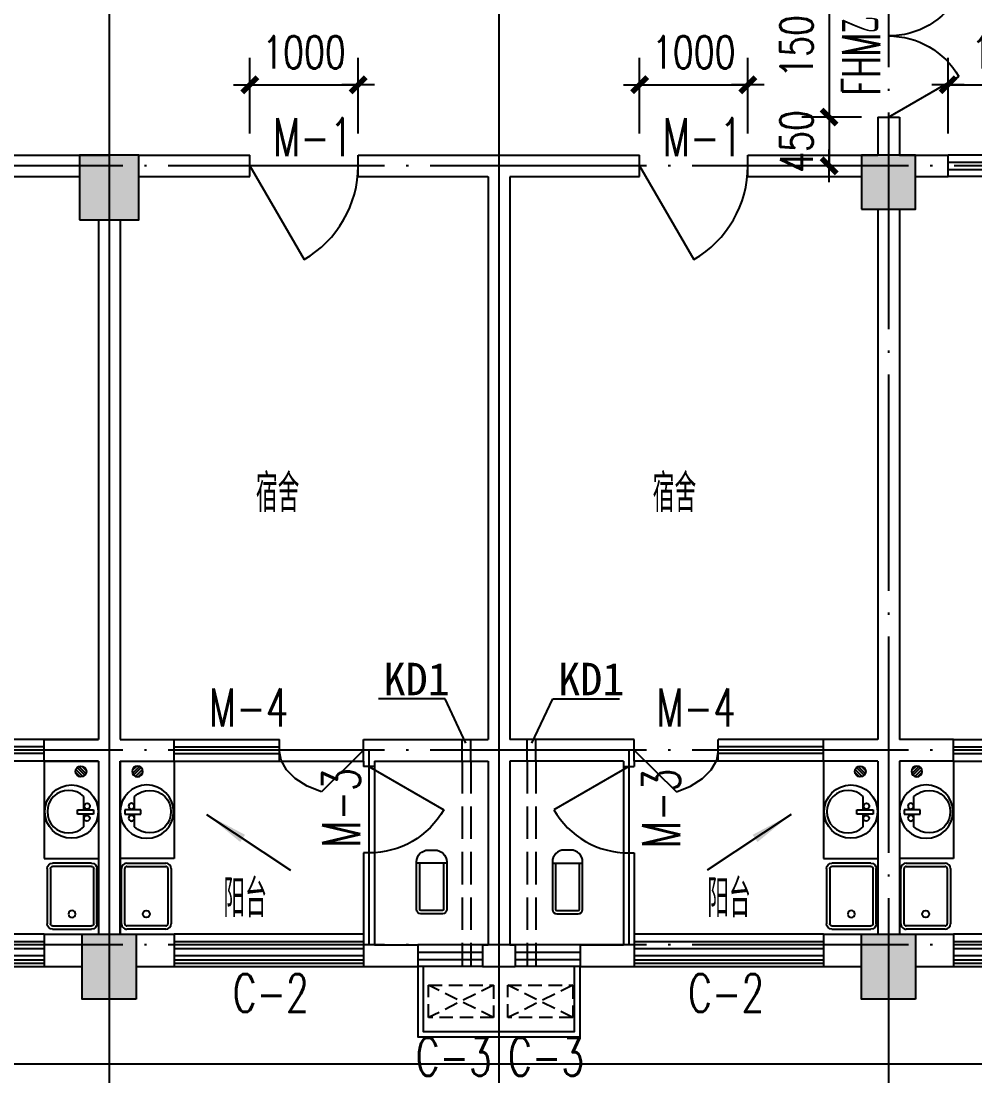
# Model space of a CAD drawing. Extents: x -105837 to 547563, y 466041 to 508041.
# Drawn here: x 54456 to 63268, y 478437 to 488185 of the extents above; entities that cross this region are included whole.
import ezdxf
from ezdxf.enums import TextEntityAlignment as Align

# ---------------------------------------------------------------- set-up
doc = ezdxf.new("R2010")
doc.units = 0
doc.header["$LTSCALE"] = 1000
doc.header["$MEASUREMENT"] = 0
for name, pattern in [('DASH', [0.35, 0.25, -0.1]), ('DOTE', [2.42, 2, -0.2, 0.02, -0.2]), ('HIDDEN2', [0.1875, 0.125, -0.0625])]:
    doc.linetypes.add(name, pattern=pattern)
doc.layers.get('0').update_dxf_attribs({"linetype": 'CONTINUOUS'})
doc.layers.get('DEFPOINTS').update_dxf_attribs({"linetype": 'CONTINUOUS'})
for name, color, linetype in [('2106', 2, 'CONTINUOUS'), ('COLUMN', 4, 'CONTINUOUS'), ('DOTE', 1, 'DOTE'), ('K-空调', 33, 'CONTINUOUS'), ('PUB_DIM', 3, 'CONTINUOUS'), ('S详图索引', 7, 'CONTINUOUS'), ('t-填充', 8, 'CONTINUOUS'), ('WALL', 255, 'CONTINUOUS'), ('WINDOW', 4, 'CONTINUOUS'), ('WINDOW_TEXT', 7, 'CONTINUOUS'), ('洁具', 6, 'CONTINUOUS'), ('管井', 5, 'CONTINUOUS'), ('门窗名称', 7, 'CONTINUOUS')]:
    doc.layers.add(name, color=color, linetype=linetype)
doc.styles.add('DIM_FONT', font='SIMPLEX.shx', dxfattribs={"width": 0.75})
doc.styles.add('SIMPLEX', font='SIMPLEX.SHX')
doc.styles.get("Standard").update_dxf_attribs({"font": 'txt.shx', "bigfont": 'hzdx.shx'})
doc.styles.add('国标仿宋', font='SIMPLEX.shx', dxfattribs={"width": 0.75, "bigfont": 'gbhzfs.shx'})
doc.styles.add('黑体', font='simhei.ttf', dxfattribs={"width": 0.7})
doc.dimstyles.new('DIMN', dxfattribs={"dimtxt": 300, "dimasz": 1, "dimexe": 250, "dimexo": 300, "dimgap": 150, "dimtad": 1, "dimdec": 0, "dimzin": 0, "dimdsep": 46, "dimtxsty": 'DIM_FONT', "dimblk": '_DIMX', "dimcen": 0.09, "dimclrt": 7, "dimadec": 0, "dimazin": 0, "dimtfac": 1, "dimtdec": 0, "dimtix": 1, "dimtmove": 2, "dimatfit": 3, "dimldrblk": '_DIMX', "dimfxl": 1, "dimtolj": 1, "dimtzin": 0, "dimarcsym": 0})

# ---------------------------------------------------------------- blocks, each defined once
blk = doc.blocks.new('831OOUV1')
for p, q in [((99.8, 0), (-99.8, 0)), ((-139.8, -40), (-139.8, -479.7)), ((-109.8, -40), (-109.8, -469.7)), ((99.8, -30), (-99.8, -30)), ((109.8, -469.7), (109.8, -40)), ((139.8, -479.7), (139.8, -40)), ((139.8, -469.7), (-139.8, -469.7)), ((-29.8, -589.7), (29.8, -589.7))]:
    blk.add_line(p, q)
for centre, radius, start, end in [((-99.8, -40), 40, 90, 180), ((99.8, -40), 40, 0, 90), ((-99.8, -40), 10, 90, 180), ((99.8, -40), 10, 0, 90), ((-29.8, -479.7), 110, 180, 270), ((29.8, -479.7), 110, 270, 0)]:
    blk.add_arc(centre, radius, start, end)
at = {"width": 0.8, "flags": 9}
for tag in ['YSIZE', 'XSIZE']:
    blk.add_attdef(tag, (0, 0), '', height=0.5, dxfattribs=at)
blk = doc.blocks.new('_WBLK')
for p, q in [((-0.5, 0.5), (0.5, 0.5)), ((0.5, 0.1667), (-0.5, 0.1667)), ((0.5, -0.1667), (-0.5, -0.1667)), ((-0.5, -0.5), (0.5, -0.5))]:
    blk.add_line(p, q)
at = {"layer": 'WINDOW_TEXT', "style": 'SIMPLEX', "flags": 9}
blk.add_attdef('A', text='', height=1, dxfattribs=at).set_placement((0, 1.5), align=Align.MIDDLE)
blk = doc.blocks.new('_dblk')
blk.add_line((-0.5, 0), (0, -0.866))
blk.add_arc((-0.5, 0), 1, 300, 0)
at = {"layer": 'WINDOW_TEXT', "style": 'SIMPLEX', "flags": 9}
blk.add_attdef('A', text='', height=1, dxfattribs=at).set_placement((0, 1.5), align=Align.MIDDLE)
blk = doc.blocks.new('10')
at = {"layer": '2106', "color": 8}
for points in [[(251503.5, 287460.3), (250953.5, 287460.3), (251503.5, 286860.3), (250953.5, 286860.3)], [(258678.5, 287460.3), (258178.5, 287460.3), (258678.5, 286960.3), (258178.5, 286960.3)], [(251478.5, 280260.3), (250978.5, 280260.3), (251478.5, 279660.3), (250978.5, 279660.3)], [(258678.5, 280260.3), (258178.5, 280260.3), (258678.5, 279660.3), (258178.5, 279660.3)]]:
    blk.add_solid(points, dxfattribs=at)
at = {"layer": 'COLUMN'}
for points in [[(250953.5, 286860.3), (251503.5, 286860.3), (251503.5, 287460.3), (250953.5, 287460.3)], [(258178.5, 286960.3), (258678.5, 286960.3), (258678.5, 287460.3), (258178.5, 287460.3)], [(251478.5, 279660.3), (250978.5, 279660.3), (250978.5, 280260.3), (251478.5, 280260.3)], [(258678.5, 279660.3), (258178.5, 279660.3), (258178.5, 280260.3), (258678.5, 280260.3)]]:
    blk.add_lwpolyline(points, close=True, dxfattribs=at)
blk = doc.blocks.new('_B8IMA')
for p, q in [((0.2774, 1.9293), (0.202, 1.6557)), ((0.5, 0), (0.2774, 1.9293)), ((0.202, 1.6557), (0.1396, 1.3096)), ((0.1396, 1.3096), (0.093, 0.9062)), ((0.093, 0.9062), (0.0642, 0.4632)), ((-0.5, 0.5), (0.0562, 0.5)), ((0.0642, 0.4632), (0.0545, 0)), ((0.0562, 0.5), (0.0562, -0.5)), ((-0.5, 0.15), (0.0562, 0.15)), ((-0.5, -0.15), (0.0562, -0.15)), ((-0.5, -0.5), (0.0562, -0.5))]:
    blk.add_line(p, q)
blk = doc.blocks.new('831Q1OE7')
at = {"color": 0}
for p, q in [((-49.5, 7.1), (-7.1, 49.5)), ((-46.5, -18.3), (18.3, 46.5)), ((-35.4, -35.4), (35.4, 35.4)), ((-18.3, -46.5), (46.5, 18.3)), ((7.1, -49.5), (49.5, -7.1))]:
    blk.add_line(p, q, dxfattribs=at)
at = {"extrusion": (0, 0, -1)}
blk.add_ellipse((0, 0), major_axis=(35.4, 35.4), ratio=1, dxfattribs=at)
at = {"width": 0.8, "flags": 9}
for tag in ['YSIZE', 'XSIZE']:
    blk.add_attdef(tag, (0, 0), '', height=0.5, dxfattribs=at)
blk = doc.blocks.new('_E33IEP')
for p, q in [((135.1, 135.3), (135.1, 19.6)), ((43.6, -21.1), (43.6, 19.6)), ((43.6, 19.6), (193.6, 19.6)), ((193.6, 19.6), (193.6, -21.1)), ((193.6, -21.1), (43.6, -21.1)), ((135.1, -21.1), (135.1, -144.4))]:
    blk.add_line(p, q)
for centre, radius in [((248.3, -4.6), 246.4), ((105.9, 56.4), 26.7), ((104.6, -55.4), 26.7)]:
    blk.add_circle(centre, radius)
blk.add_arc((273.7, -4.6), 196.9, 225.25267, 134.74733)
at = {"style": 'DIM_FONT', "width": 0.8, "flags": 9}
for tag in ['YSIZE', 'XSIZE']:
    blk.add_attdef(tag, (0, 0), '', height=0.5, dxfattribs=at)
at = {"width": 0.8, "flags": 9}
for tag in ['YSIZE', 'XSIZE']:
    blk.add_attdef(tag, (1.9, -251), '', height=150, dxfattribs=at)
blk = doc.blocks.new('831PN7ET')
for p, q in [((-255, 0), (255, 0)), ((-305, -410), (-305, -50)), ((-275, -410), (-275, -50)), ((-255, -30), (255, -30)), ((275, -50), (275, -410)), ((305, -50), (305, -410)), ((255, -430), (-255, -430)), ((255, -460), (-255, -460))]:
    blk.add_line(p, q)
blk.add_circle((165, -230), 32.5)
for centre, radius, start, end in [((-255, -50), 50, 90, 180), ((255, -50), 50, 0, 90), ((-255, -50), 20, 90, 180), ((255, -50), 20, 0, 90), ((-255, -410), 50, 180, 270), ((-255, -410), 20, 180, 270), ((255, -410), 50, 270, 0), ((255, -410), 20, 270, 0)]:
    blk.add_arc(centre, radius, start, end)
at = {"width": 0.8, "flags": 9}
for tag in ['YSIZE', 'XSIZE']:
    blk.add_attdef(tag, (0, 0), '', height=0.5, dxfattribs=at)
blk = doc.blocks.new('_DIMX')
blk.add_line((-150, 0), (150, 0))
at = {"const_width": 50}
blk.add_lwpolyline([(-70, -70), (70, 70)], dxfattribs=at)
blk = doc.blocks.new('*D478')
at = {"layer": 'DEFPOINTS', "color": 0, "transparency": 16777216}
for p in [(57569.9, 487596.3), (56569.9, 486847.1), (57569.9, 486847.1)]:
    blk.add_point(p, dxfattribs=at)
at = {"layer": 'PUB_DIM', "color": 0, "lineweight": -2, "transparency": 16777216}
for p, q in [((56569.9, 487147.1), (56569.9, 487846.3)), ((57569.9, 487147.1), (57569.9, 487846.3)), ((56568.9, 487596.3), (56567.9, 487596.3)), ((56569.9, 487596.3), (57569.9, 487596.3)), ((57570.9, 487596.3), (57571.9, 487596.3))]:
    blk.add_line(p, q, dxfattribs=at)
blk.add_blockref('_DIMX', (56569.9, 487596.3), dxfattribs=at)
at = {"layer": 'PUB_DIM', "color": 0, "lineweight": -2, "transparency": 16777216, "rotation": 180}
blk.add_blockref('_DIMX', (57569.9, 487596.3), dxfattribs=at)
at = {"layer": 'PUB_DIM', "color": 7, "transparency": 16777216, "insert": (57069.9, 487896.3), "char_height": 300, "attachment_point": 5, "style": 'DIM_FONT'}
blk.add_mtext('\\A1;1000', dxfattribs=at)
blk = doc.blocks.new('_arrow')
blk.add_solid([(0, 0), (-1, 0.1), (-1, -0.1)])
blk = doc.blocks.new('_dblk1')
for p, q in [((-0.5, 0), (-0.25, -0.433)), ((0.5, 0), (0.25, -0.433))]:
    blk.add_line(p, q)
for centre, start, end in [((-0.5, 0), 300, 0), ((0.5, 0), 180, 240)]:
    blk.add_arc(centre, 0.5, start, end)
at = {"layer": 'WINDOW_TEXT', "style": 'SIMPLEX', "flags": 9}
blk.add_attdef('A', text='', height=1, dxfattribs=at).set_placement((0, 1.5), align=Align.MIDDLE)
blk = doc.blocks.new('*D561')
at = {"layer": 'DEFPOINTS', "color": 0, "transparency": 16777216}
for p in [(62519.8, 488797.1), (61920.4, 487297.1), (62519.8, 487297.1)]:
    blk.add_point(p, dxfattribs=at)
at = {"layer": 'PUB_DIM', "color": 0, "lineweight": -2, "transparency": 16777216}
for p, q in [((62219.8, 488797.1), (61670.4, 488797.1)), ((61920.4, 488796.1), (61920.4, 487298.1)), ((62219.8, 487297.1), (61670.4, 487297.1))]:
    blk.add_line(p, q, dxfattribs=at)
for p, rotation in [((61920.4, 488797.1), 90), ((61920.4, 487297.1), 270)]:
    blk.add_blockref('_DIMX', p, dxfattribs=dict(at, rotation=rotation))
at = {"layer": 'PUB_DIM', "color": 7, "transparency": 16777216, "insert": (61620.4, 488047.1), "char_height": 300, "attachment_point": 5, "rotation": 90, "style": 'DIM_FONT'}
blk.add_mtext('\\A1;1500', dxfattribs=at)
blk = doc.blocks.new('*D562')
at = {"layer": 'DEFPOINTS', "color": 0, "transparency": 16777216}
for p in [(62519.8, 487297.1), (61920.4, 486847.1), (62519.8, 486847.1)]:
    blk.add_point(p, dxfattribs=at)
at = {"layer": 'PUB_DIM', "color": 0, "lineweight": -2, "transparency": 16777216}
for p, q in [((62219.8, 487297.1), (61670.4, 487297.1)), ((61920.4, 487298.1), (61920.4, 487299.1)), ((61920.4, 487297.1), (61920.4, 486847.1)), ((62219.8, 486847.1), (61670.4, 486847.1)), ((61920.4, 486846.1), (61920.4, 486845.1))]:
    blk.add_line(p, q, dxfattribs=at)
for p, rotation in [((61920.4, 487297.1), 270), ((61920.4, 486847.1), 90)]:
    blk.add_blockref('_DIMX', p, dxfattribs=dict(at, rotation=rotation))
at = {"layer": 'PUB_DIM', "color": 7, "transparency": 16777216, "insert": (61620.4, 487072.1), "char_height": 300, "attachment_point": 5, "rotation": 90, "style": 'DIM_FONT'}
blk.add_mtext('\\A1;450', dxfattribs=at)
blk = doc.blocks.new('*D563')
at = {"layer": 'DEFPOINTS', "color": 0, "transparency": 16777216}
for p in [(61170.4, 487596.3), (60170.4, 486847.1), (61170.4, 486847.1)]:
    blk.add_point(p, dxfattribs=at)
at = {"layer": 'PUB_DIM', "color": 0, "lineweight": -2, "transparency": 16777216}
for p, q in [((60170.4, 487147.1), (60170.4, 487846.3)), ((61170.4, 487147.1), (61170.4, 487846.3)), ((60169.4, 487596.3), (60168.4, 487596.3)), ((60170.4, 487596.3), (61170.4, 487596.3)), ((61171.4, 487596.3), (61172.4, 487596.3))]:
    blk.add_line(p, q, dxfattribs=at)
blk.add_blockref('_DIMX', (60170.4, 487596.3), dxfattribs=at)
at = {"layer": 'PUB_DIM', "color": 0, "lineweight": -2, "transparency": 16777216, "rotation": 180}
blk.add_blockref('_DIMX', (61170.4, 487596.3), dxfattribs=at)
at = {"layer": 'PUB_DIM', "color": 7, "transparency": 16777216, "insert": (60670.4, 487896.3), "char_height": 300, "attachment_point": 5, "style": 'DIM_FONT'}
blk.add_mtext('\\A1;1000', dxfattribs=at)

msp = doc.modelspace()

# ---------------------------------------------------------------- linework, layer by layer
for p, q in [((56843.47768, 481347.06735), (57620.1323, 481347.06735)), ((60896.78693, 481347.06735), (60120.1323, 481347.06735)), ((57720.1323, 481297.06735), (57720.1323, 480497.06735)), ((60020.1323, 481297.06735), (60020.1323, 480497.06735)), ((52920.1323, 479447.06735), (54670.1323, 479447.06735)), ((55870.1323, 479447.06735), (57620.1323, 479447.06735)), ((60120.1323, 479447.06735), (61870.1323, 479447.06735)), ((63070.1323, 479447.06735), (64820.1323, 479447.06735))]:
    msp.add_line(p, q)
at = {"color": 6}
msp.add_lwpolyline([(67070.1323, 497747.06735), (67070.1323, 489147.06735), (67070.1323, 479647.06735), (67070.1323, 478547.06735), (19270.1323, 478547.06735), (18270.1323, 478547.06735), (18270.1323, 489247.06735)], dxfattribs=at)
at = {"layer": 'DOTE'}
for p, q in [((55270.1323, 499439.05978), (55270.1323, 476824.65569)), ((58870.1323, 499439.05978), (58870.1323, 476824.65569)), ((62470.1323, 499439.05978), (62470.1323, 476824.65569)), ((55270.1323, 498093.54741), (55270.1323, 476824.65569)), ((58870.1323, 498093.54741), (58870.1323, 476824.65569)), ((67494.95214, 486847.06735), (17776.09547, 486847.06735)), ((67494.95214, 481447.06735), (17776.09547, 481447.06735)), ((67494.95214, 481447.06735), (55270.1323, 481447.06735)), ((57670.1323, 481447.06735), (57670.1323, 479647.06735)), ((60070.1323, 481447.06735), (60070.1323, 479647.06735)), ((67494.95214, 479647.06735), (17776.09547, 479647.06735))]:
    msp.add_line(p, q, dxfattribs=at)
at = {"layer": 'K-空调', "linetype": 'HIDDEN2'}
for p, q in [((58821.08566, 479275.92, 1272.79221), (58221.08566, 478975.92, 1272.79221)), ((58821.08566, 478975.92, 1272.79221), (58221.08566, 479275.92, 1272.79221)), ((59553.54391, 478975.92, 1272.79221), (58953.54391, 479275.92, 1272.79221)), ((59553.54391, 479275.92, 1272.79221), (58953.54391, 478975.92, 1272.79221))]:
    msp.add_line(p, q, dxfattribs=at)
at = {"layer": 'K-空调'}
for points in [[(58120.1323, 479447.06735), (58120.1323, 478797.06735), (59620.1323, 478797.06735), (59620.1323, 479447.06735)], [(58170.1323, 479447.06735), (58170.1323, 478847.06735), (59570.1323, 478847.06735), (59570.1323, 479447.06735)]]:
    msp.add_lwpolyline(points, dxfattribs=at)
at = {"layer": 'K-空调', "linetype": 'HIDDEN2', "elevation": 1272.79221}
for points in [[(58221.08566, 478975.92), (58221.08566, 479275.92), (58821.08566, 479275.92), (58821.08566, 478975.92)], [(58953.54391, 478975.92), (58953.54391, 479275.92), (59553.54391, 479275.92), (59553.54391, 478975.92)]]:
    msp.add_lwpolyline(points, close=True, dxfattribs=at)
at = {"layer": 'PUB_DIM', "elevation": 1272.79221}
for points in [[(56170.20426, 480853.52922), (56945.0932, 480337.3354)], [(61570.06035, 480853.52922), (60795.17141, 480337.3354)]]:
    msp.add_lwpolyline(points, dxfattribs=at)
at = {"layer": 't-填充', "color": 6}
for p, q in [((52920.1323, 479509.69855), (54670.1323, 479509.69855)), ((52920.1323, 479479.69855), (54670.1323, 479479.69855)), ((55870.1323, 479509.69855), (57620.1323, 479509.69855)), ((55870.1323, 479479.69855), (57620.1323, 479479.69855)), ((60120.1323, 479509.69855), (61870.1323, 479509.69855)), ((60120.1323, 479479.69855), (61870.1323, 479479.69855)), ((63070.1323, 479509.69855), (64820.1323, 479509.69855)), ((63070.1323, 479479.69855), (64820.1323, 479479.69855))]:
    msp.add_line(p, q, dxfattribs=at)
at = {"layer": 'WALL'}
for p, q in [((62370.1323, 487297.06735), (62570.1323, 487297.06735)), ((62370.1323, 487297.06735), (62370.1323, 486947.06735)), ((62570.1323, 487297.06735), (62570.1323, 486947.06735)), ((56569.8823, 486747.06735), (56569.8823, 486947.06735)), ((57569.8823, 486747.06735), (57569.8823, 486947.06735)), ((60170.3823, 486747.06735), (60170.3823, 486947.06735)), ((61170.3823, 486747.06735), (61170.3823, 486947.06735)), ((63020.1323, 486747.06735), (63020.1323, 486947.06735)), ((54670.1323, 481347.06735), (54670.1323, 481547.06735)), ((55870.1323, 481347.06735), (55870.1323, 481547.06735)), ((57620.1323, 481347.06735), (57620.1323, 481547.06735)), ((60120.1323, 481347.06735), (60120.1323, 481547.06735)), ((61870.1323, 481347.06735), (61870.1323, 481547.06735)), ((63070.1323, 481347.06735), (63070.1323, 481547.06735)), ((57620.1323, 481347.06735), (57620.1323, 481297.06735)), ((57720.1323, 481347.06735), (57720.1323, 481297.06735)), ((60020.1323, 481347.06735), (60020.1323, 481297.06735)), ((60120.1323, 481347.06735), (60120.1323, 481297.06735)), ((57720.1323, 481297.06735), (57620.1323, 481297.06735)), ((60020.1323, 481297.06735), (60120.1323, 481297.06735)), ((57720.1323, 480497.06735), (57620.1323, 480497.06735)), ((57620.1323, 480497.06735), (57620.1323, 479647.06735)), ((57720.1323, 480497.06735), (57720.1323, 479647.06735)), ((60020.1323, 480497.06735), (60020.1323, 479647.06735)), ((60020.1323, 480497.06735), (60120.1323, 480497.06735)), ((60120.1323, 480497.06735), (60120.1323, 479647.06735)), ((54670.1323, 479747.06735), (54670.1323, 479447.06735)), ((54670.1323, 479747.06735), (55170.1323, 479747.06735)), ((54670.1323, 479747.06735), (55170.1323, 479747.06735)), ((55370.1323, 479747.06735), (55870.1323, 479747.06735)), ((55370.1323, 479747.06735), (55870.1323, 479747.06735)), ((55870.1323, 479747.06735), (55870.1323, 479447.06735)), ((61870.1323, 479747.06735), (61870.1323, 479447.06735)), ((61870.1323, 479747.06735), (62370.1323, 479747.06735)), ((62570.1323, 479747.06735), (63070.1323, 479747.06735)), ((63070.1323, 479747.06735), (63070.1323, 479447.06735)), ((57620.1323, 479647.06735), (57620.1323, 479447.06735)), ((57720.1323, 479647.06735), (58120.1323, 479647.06735)), ((58120.1323, 479647.06735), (58120.1323, 479447.06735)), ((58720.1323, 479647.06735), (58770.1323, 479647.06735)), ((58720.1323, 479647.06735), (58720.1323, 479447.06735)), ((58970.1323, 479647.06735), (59020.1323, 479647.06735)), ((58970.1323, 479647.06735), (58970.1323, 479647.06735)), ((59020.1323, 479647.06735), (59020.1323, 479447.06735)), ((59620.1323, 479647.06735), (60020.1323, 479647.06735)), ((59620.1323, 479647.06735), (59620.1323, 479447.06735)), ((60120.1323, 479647.06735), (60120.1323, 479447.06735)), ((54670.1323, 479447.06735), (55020.13154, 479447.06735)), ((54670.1323, 479447.06735), (55020.13154, 479447.06735)), ((55520.13154, 479447.06735), (55870.1323, 479447.06735)), ((55520.13154, 479447.06735), (55870.1323, 479447.06735)), ((57620.1323, 479447.06735), (58120.1323, 479447.06735)), ((58720.1323, 479447.06735), (59020.1323, 479447.06735)), ((59620.1323, 479447.06735), (60120.1323, 479447.06735)), ((61870.1323, 479447.06735), (62220.13154, 479447.06735)), ((62720.13154, 479447.06735), (63070.1323, 479447.06735))]:
    msp.add_line(p, q, dxfattribs=at)
at = {"layer": 'WALL', "linetype": 'Continuous'}
for p, q in [((53970.1323, 486947.06735), (55270.1323, 486947.06735)), ((55545.1323, 486947.06735), (56569.8823, 486947.06735)), ((57569.8823, 486947.06735), (60170.3823, 486947.06735)), ((61170.3823, 486947.06735), (62370.1323, 486947.06735)), ((62570.1323, 486947.06735), (63020.1323, 486947.06735)), ((53970.1323, 486747.06735), (54995.13154, 486747.06735)), ((55545.1323, 486747.06735), (56569.8823, 486747.06735)), ((57569.8823, 486747.06735), (58769.6323, 486747.06735)), ((58769.6323, 486747.06735), (58770.1323, 486746.56735)), ((58770.1323, 486746.56735), (58770.1323, 481547.06735)), ((58970.1323, 486746.56735), (58970.1323, 481547.06735)), ((58970.6323, 486747.06735), (60170.3823, 486747.06735)), ((61170.3823, 486747.06735), (62220.13154, 486747.06735)), ((62720.13154, 486747.06735), (63020.1323, 486747.06735)), ((58770.1323, 486547.06735), (58770.1323, 481547.06735)), ((58970.1323, 486547.06735), (58970.1323, 481547.06735)), ((62370.1323, 486447.06735), (62370.1323, 481547.06735)), ((62570.1323, 486447.06735), (62570.1323, 481547.06735)), ((55170.1323, 486347.06735), (55170.1323, 482347.06735)), ((55170.1323, 486347.06735), (55170.1323, 481547.06735)), ((55370.1323, 486347.06735), (55370.1323, 482447.06735)), ((55370.1323, 486347.06735), (55370.1323, 481547.06735)), ((55170.1323, 484247.06735), (55170.1323, 481547.06735)), ((55370.1323, 484247.06735), (55370.1323, 481547.06735)), ((55170.1323, 482347.06735), (55170.1323, 481547.06735)), ((55370.1323, 482247.06735), (55370.1323, 481547.06735)), ((54670.1323, 481547.06735), (55170.1323, 481547.06735)), ((55170.1323, 481547.06735), (54670.1323, 481547.06735)), ((55370.1323, 481547.06735), (55870.1323, 481547.06735)), ((55370.1323, 481547.06735), (55870.1323, 481547.06735)), ((57620.1323, 481547.06735), (58770.1323, 481547.06735)), ((60120.1323, 481547.06735), (58970.1323, 481547.06735)), ((62370.1323, 481547.06735), (61870.1323, 481547.06735)), ((63070.1323, 481547.06735), (62570.1323, 481547.06735)), ((54670.1323, 481347.06735), (55170.1323, 481347.06735)), ((55170.1323, 481347.06735), (54670.1323, 481347.06735)), ((55170.1323, 481347.06735), (55170.1323, 479747.06735)), ((55170.1323, 481347.06735), (55170.1323, 479747.06735)), ((55370.1323, 479747.06735), (55370.1323, 481347.06735)), ((55370.1323, 481347.06735), (55370.1323, 479747.06735)), ((55370.1323, 481347.06735), (55370.1323, 479747.06735)), ((55370.1323, 481347.06735), (55870.1323, 481347.06735)), ((57720.1323, 481347.06735), (58770.1323, 481347.06735)), ((58770.1323, 481347.06735), (58770.1323, 479647.06735)), ((58770.1323, 481347.06735), (58770.1323, 479647.06735)), ((60020.1323, 481347.06735), (58970.1323, 481347.06735)), ((58970.1323, 481347.06735), (58970.1323, 479647.06735)), ((58970.1323, 481347.06735), (58970.1323, 479647.06735)), ((62370.1323, 481347.06735), (61870.1323, 481347.06735)), ((62370.1323, 481347.06735), (62370.1323, 479747.06735)), ((63070.1323, 481347.06735), (62570.1323, 481347.06735)), ((62570.1323, 481347.06735), (62570.1323, 479747.06735))]:
    msp.add_line(p, q, dxfattribs=at)
at = {"layer": '洁具'}
for p, q in [((54670.1323, 481347.06735), (54670.1323, 480447.06735)), ((55870.1323, 481347.06735), (55870.1323, 480447.06735)), ((61870.1323, 481347.06735), (61870.1323, 480447.06735)), ((63070.1323, 481347.06735), (63070.1323, 480447.06735)), ((54670.1323, 480447.06735), (55170.1323, 480447.06735)), ((54670.1323, 480447.06735), (55170.1323, 480447.06735)), ((55870.1323, 480447.06735), (55370.1323, 480447.06735)), ((61870.1323, 480447.06735), (62370.1323, 480447.06735)), ((63070.1323, 480447.06735), (62570.1323, 480447.06735))]:
    msp.add_line(p, q, dxfattribs=at)
at = {"layer": '管井', "ltscale": 0.5}
for p, q in [((58372.8003, 481921.44463), (57756.93112, 481921.44569)), ((58565.54725, 481512.7616), (58372.8003, 481921.44463)), ((59174.71735, 481512.7616), (59367.46431, 481921.44463)), ((59367.46431, 481921.44463), (59983.33348, 481921.44569)), ((58530.1336, 481347.06735), (58530.13252, 481547.06735)), ((58610.1336, 481347.06735), (58610.13252, 481547.06735)), ((59130.131, 481347.06735), (59130.13208, 481547.06735)), ((59210.131, 481347.06735), (59210.13208, 481547.06735))]:
    msp.add_line(p, q, dxfattribs=at)
at = {"layer": '管井', "linetype": 'DASH', "ltscale": 1.2}
for p, q in [((58530.1336, 481347.06735), (58530.1336, 479447.06735)), ((58610.1336, 481347.06735), (58610.1336, 479447.06735)), ((59130.131, 481347.06735), (59130.131, 479447.06735)), ((59210.131, 481347.06735), (59210.131, 479447.06735))]:
    msp.add_line(p, q, dxfattribs=at)

# ---------------------------------------------------------------- block references
at = {"layer": 'COLUMN'}
msp.add_blockref('10', (-195958.38779, 199486.74693), dxfattribs=at)
at = {"layer": 'PUB_DIM'}
for p, xscale, yscale, zscale, rotation in [((56170.20426, 480853.52922, 1272.79221), 400.0000000000559, 400.0000000000559, 400.0000000000559, 146.3303519919988), ((61570.06035, 480853.52922, 1272.79221), -400.0000000000559, 400, 400, 213.6696480080012)]:
    msp.add_blockref('_arrow', p, dxfattribs=dict(at, xscale=xscale, yscale=yscale, zscale=zscale, rotation=rotation))
at = {"layer": 't-填充', "xscale": -1, "rotation": 180}
for p in [(55008.92457, 481250.7972, 1272.79221), (55008.92457, 481250.7972, 1272.79221), (62208.92457, 481250.7972, 1272.79221)]:
    msp.add_blockref('831Q1OE7', p, dxfattribs=at)
at = {"layer": 't-填充', "rotation": 180}
for p in [(55531.34003, 481250.7972, 1272.79221), (62731.34003, 481250.7972, 1272.79221)]:
    msp.add_blockref('831Q1OE7', p, dxfattribs=at)
at = {"layer": 'WINDOW'}
for name, p, xscale, yscale, zscale, rotation in [('_dblk1', (62470.1323, 488047.06735), 1500, -1500, 1500, 270), ('_WBLK', (63620.1323, 486847.06735), 1200.000000000029, 200, 1200.000000000029, 180), ('_dblk', (57670.1323, 480897.06735), 800, -800, 800, 270), ('_dblk', (60070.1323, 480897.06735), 800, 800, 800, 270), ('_WBLK', (53795.1323, 479647.06735), 1750.000000000029, 200, 1750.000000000029, 180), ('_WBLK', (56745.1323, 479647.06735), 1750.000000000029, 200, 1750.000000000029, 180), ('_WBLK', (60995.1323, 479647.06735), 1750.000000000029, 200, 1750.000000000029, 180), ('_WBLK', (63945.1323, 479647.06735), 1750.000000000029, 200, 1750.000000000029, 180), ('_WBLK', (58420.1323, 479547.06735), 600, 200, 600, 180), ('_WBLK', (59320.1323, 479547.06735), 600, 200, 600, 180)]:
    msp.add_blockref(name, p, dxfattribs=dict(at, xscale=xscale, yscale=yscale, zscale=zscale, rotation=rotation))
for name, p, xscale, yscale, zscale in [('_dblk', (57069.8823, 486847.06735), 999.9999999997672, 999.9999999997672, 999.9999999997672), ('_dblk', (60670.3823, 486847.06735), 1000, 1000, 1000), ('_B8IMA', (53795.1323, 481447.06735), -1749.999999999971, -200, 1749.999999999971), ('_B8IMA', (56745.1323, 481447.06735), 1749.999999999971, -199.999999999447, 1749.999999999971), ('_B8IMA', (60995.1323, 481447.06735), -1749.999999999971, -200, 1749.999999999971), ('_B8IMA', (63945.1323, 481447.06735), 1750, -199.9999999999127, 1750)]:
    msp.add_blockref(name, p, dxfattribs=dict(at, xscale=xscale, yscale=yscale, zscale=zscale))
at = {"layer": '洁具'}
for name, p, rotation in [('_E33IEP', (55170.1323, 480874.39232), 180), ('_E33IEP', (55170.1323, 480874.39232), 180), ('_E33IEP', (62370.1323, 480874.39232), 180), ('831OOUV1', (59504.1034, 479934.38726), 180), ('831PN7ET', (55843.13006, 480098.23194), 270), ('831PN7ET', (63043.13006, 480098.23194), 270)]:
    msp.add_blockref(name, p, dxfattribs=dict(at, rotation=rotation))
at = {"layer": '洁具', "xscale": -1}
for name, p, rotation in [('_E33IEP', (55370.1323, 480874.39232), 180), ('_E33IEP', (62570.1323, 480874.39232), 180), ('831OOUV1', (58248.25415, 479934.38726), 180), ('831PN7ET', (54697.13454, 480098.23194), 90), ('831PN7ET', (54697.13454, 480098.23194), 90), ('831PN7ET', (61897.13454, 480098.23194), 90)]:
    msp.add_blockref(name, p, dxfattribs=dict(at, rotation=rotation))

# ---------------------------------------------------------------- texts
at = {"layer": 'S详图索引', "style": '国标仿宋', "width": 0.8}
for s, p in [('宿舍', (56624.85263, 483647.33994)), ('宿舍', (60290.61357, 483647.33994)), ('阳台', (56324.14428, 479903.32333, 1272.79221)), ('阳台', (60794.22558, 479903.32333, 1272.79221))]:
    msp.add_text(s, height=350, dxfattribs=at).set_placement(p)
at = {"layer": '管井', "ltscale": 0.5, "style": '黑体'}
for rotation, p in [(359.999689053, (58110.54944, 482104.58813)), (0.000310947, (59723.78494, 482104.58813))]:
    msp.add_text('KD1', height=300, rotation=rotation, dxfattribs=at).set_placement(p, align=Align.MIDDLE)
at = {"layer": '门窗名称', "style": '国标仿宋'}
for s, width, p in [('FHM乙-1', 0.6, (62392.01415, 487499.32797)), ('M-3', 0.7, (57588.61618, 480545.19041)), ('M-3', 0.7, (60545.00221, 480540.26738))]:
    msp.add_text(s, height=350, rotation=90, dxfattribs=dict(at, width=width)).set_placement(p)
at = {"layer": '门窗名称', "style": '国标仿宋', "width": 0.7}
for s, p in [('M-1', (56783.6398, 486937.8573)), ('M-1', (60384.1398, 486937.8573)), ('M-4', (56190.81254, 481667.17466, -1272.79221)), ('M-4', (60324.59165, 481667.17466, -1272.79221)), ('C-2', (56410.70568, 479028.35439)), ('C-2', (60617.89226, 479028.35439)), ('C-3', (58100.72166, 478438.97478)), ('C-3', (58954.68088, 478438.97478))]:
    msp.add_text(s, height=350, dxfattribs=at).set_placement(p)

# ---------------------------------------------------------------- dimensions: what is measured, and where the dimension line sits
at = {"layer": 'PUB_DIM'}
for p1, p2, distance, picture, middle in [((62519.839, 488797.06735, 1272.79221), (62519.839, 487297.06735, 1272.79221), -599.43678, '*D561', (61620.40222, 488047.06735, 1272.79221)), ((56569.8823, 486847.06735, 1272.79221), (57569.8823, 486847.06735, 1272.79221), 749.23644, '*D478', (57069.8823, 487896.3038, 1272.79221)), ((60170.3823, 486847.06735, 1272.79221), (61170.3823, 486847.06735, 1272.79221), 749.23644, '*D563', (60670.3823, 487896.3038, 1272.79221)), ((62519.839, 487297.06735, 1272.79221), (62519.839, 486847.06735, 1272.79221), -599.43678, '*D562', (61620.40222, 487072.06735, 1272.79221))]:
    dim = msp.add_aligned_dim(p1=p1, p2=p2, distance=distance, dimstyle='DIMN', dxfattribs=at)
    dim.commit()
    dim.dimension.update_dxf_attribs({"geometry": picture, "text_midpoint": middle})
msp.add_aligned_dim(p1=(63020.1323, 486847.06735, 1272.79221), p2=(64220.1323, 486847.06735, 1272.79221), distance=749.23644, dimstyle='DIMN', dxfattribs=at).render()

doc.saveas('drawing.dxf')
